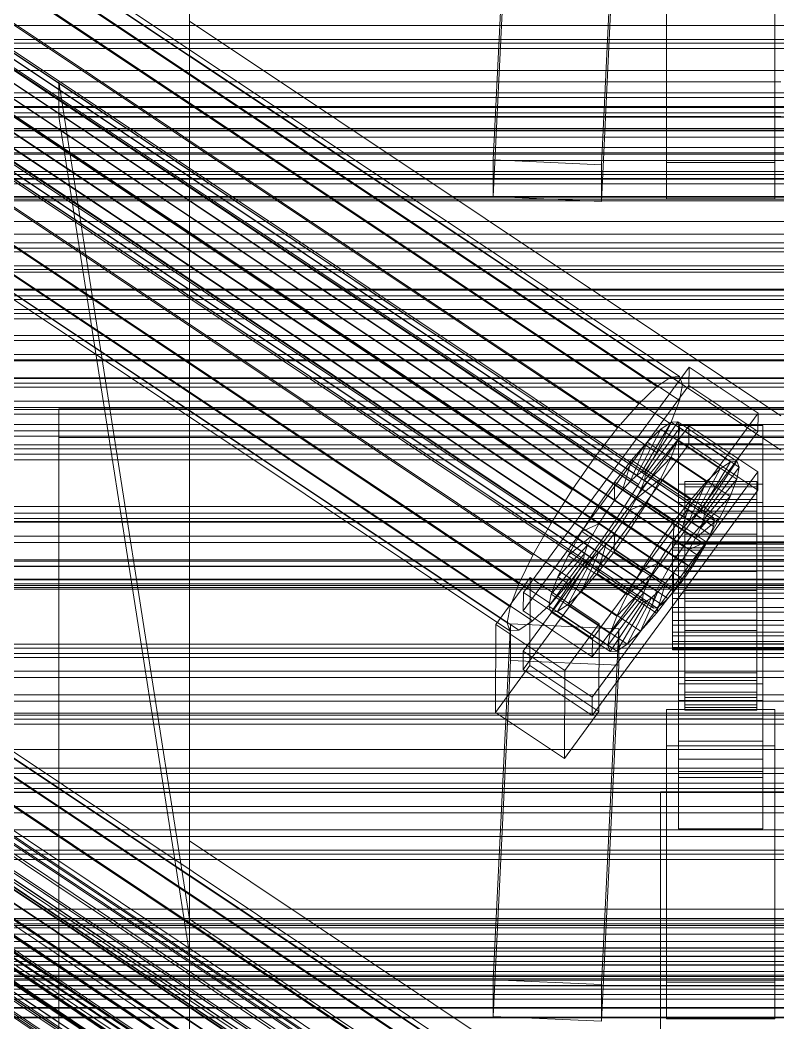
# Model space of a CAD drawing. Header units: millimetres. Extents: x -1970 to 59977, y -65068 to 6837.
# Drawn here: x -256.4 to -130.5, y -32783.3 to -32616.7 of the extents above; entities that cross this region are included whole.
import ezdxf

# ---------------------------------------------------------------- set-up
doc = ezdxf.new("R2010")
doc.units = ezdxf.units.MM
for name, color, linetype, lineweight in [('frontal_C01', 7, 'Continuous', 0), ('frontal_C01-mix', 7, 'Continuous', 0), ('frontal_C02', 7, 'Continuous', 0), ('frontal_C03', 7, 'Continuous', 0), ('frontal_C03-dry', 7, 'Continuous', 0), ('frontal_tolva', 7, 'Continuous', 0)]:
    doc.layers.add(name, color=color, linetype=linetype, lineweight=lineweight)

msp = doc.modelspace()

# ---------------------------------------------------------------- linework, layer by layer
at = {"layer": 'frontal_C01'}
for p, q in [((-228.298, -32480.607), (-228.298, -32616.845)), ((-228.298, -32622.564), (-228.298, -32486.326)), ((-332.629, -32553.036), (-148.32, -32676.035)), ((-331.181, -32552.922), (-146.872, -32675.92)), ((-334.938, -32554.584), (-150.629, -32677.582)), ((-330.692, -32554.247), (-146.383, -32677.246)), ((-356.348, -32557.32), (-142.549, -32699.998)), ((-355.53, -32556.772), (-141.731, -32699.45)), ((-355.017, -32556.731), (-141.218, -32699.409)), ((-354.844, -32557.201), (-141.045, -32699.879)), ((-337.95, -32557.459), (-153.641, -32680.457)), ((-331.197, -32556.924), (-146.887, -32679.922)), ((-358.659, -32559.758), (-144.861, -32702.436)), ((-357.415, -32558.339), (-143.617, -32701.017)), ((-355.541, -32559.511), (-141.742, -32702.189)), ((-355.022, -32558.149), (-141.224, -32700.827)), ((-356.363, -32561.194), (-142.565, -32703.872)), ((-332.659, -32560.768), (-148.35, -32683.766)), ((-146.196, -32704.16), (-359.995, -32561.482)), ((-357.434, -32563.084), (-143.635, -32705.761)), ((-341.461, -32561.465), (-157.152, -32684.464)), ((-361.332, -32563.393), (-147.533, -32706.07)), ((-362.578, -32565.359), (-148.779, -32708.037)), ((-358.68, -32565.05), (-144.881, -32707.728)), ((-160.922, -32689.328), (-345.231, -32566.33)), ((-334.981, -32565.518), (-150.672, -32688.516)), ((-363.648, -32567.249), (-149.85, -32709.927)), ((-360.017, -32566.961), (-146.218, -32709.639)), ((-364.471, -32568.932), (-150.672, -32711.61)), ((-361.352, -32568.685), (-147.554, -32711.362)), ((-365.168, -32571.242), (-151.369, -32713.92)), ((-364.989, -32570.294), (-151.191, -32712.972)), ((-363.664, -32571.123), (-149.865, -32713.801)), ((-362.596, -32570.104), (-148.798, -32712.782)), ((-338.003, -32570.85), (-153.694, -32693.848)), ((-364.995, -32571.712), (-151.196, -32714.39)), ((-364.482, -32571.671), (-150.683, -32714.349)), ((-349.002, -32571.722), (-164.693, -32694.72)), ((-341.52, -32576.401), (-157.211, -32699.399)), ((-352.519, -32577.273), (-168.21, -32700.271)), ((-177.811, -32639.932), (-174.943, -32580.79)), ((-355.541, -32582.605), (-171.232, -32705.603)), ((-345.291, -32581.793), (-160.982, -32704.791)), ((-156.962, -32581.581), (-159.83, -32640.723)), ((-357.863, -32587.355), (-173.554, -32710.353)), ((-349.061, -32586.657), (-164.752, -32709.655)), ((-177.811, -32646.02), (-174.943, -32586.878)), ((-159.83, -32646.811), (-156.962, -32587.67)), ((-359.326, -32591.199), (-175.016, -32714.197)), ((-352.572, -32590.664), (-168.263, -32713.662)), ((-359.83, -32593.875), (-175.521, -32716.873)), ((-355.584, -32593.539), (-171.275, -32716.537)), ((-359.341, -32595.201), (-175.032, -32718.199)), ((-357.893, -32595.086), (-173.584, -32718.084)), ((-149, -32640.326), (-149, -32594.984)), ((-131, -32594.984), (-131, -32640.326)), ((-149, -32646.413), (-149, -32601.072)), ((-131, -32646.413), (-131, -32601.072)), ((-130, -32682.444), (-228.298, -32616.845)), ((-228.298, -32616.845), (-228.298, -32753.083)), ((-228.298, -32616.845), (-228.298, -32622.564)), ((-228.298, -32758.802), (-228.298, -32622.564)), ((-228.298, -32622.564), (-130, -32688.163)), ((300, -32631.039), (-300, -32631.039)), ((-425, -32634.686), (425, -32634.686)), ((-159.83, -32640.723), (-177.811, -32639.932)), ((-177.811, -32639.932), (-177.811, -32646.02)), ((-159.83, -32646.811), (-159.83, -32640.723)), ((-131, -32640.326), (-149, -32640.326)), ((-149, -32640.326), (-149, -32646.413)), ((-131, -32646.413), (-131, -32640.326)), ((300, -32643.122), (-300, -32643.122)), ((425, -32646.116), (-425, -32646.116)), ((-177.811, -32646.02), (-159.83, -32646.811)), ((-149, -32646.413), (-131, -32646.413)), ((425, -32650.148), (-425, -32650.148)), ((300, -32661.381), (-300, -32661.381)), ((-425, -32661.579), (425, -32661.579)), ((300, -32669.925), (-300, -32669.925)), ((-172.809, -32711.809), (-145.277, -32674.366)), ((-145.289, -32677.41), (-145.277, -32674.366)), ((-145.277, -32674.366), (-133.809, -32682.019)), ((-150.629, -32677.582), (-148.32, -32676.035)), ((-148.32, -32676.035), (-146.872, -32675.92)), ((-146.872, -32675.92), (-146.383, -32677.246)), ((-145.289, -32677.41), (-172.821, -32714.853)), ((-153.641, -32680.457), (-150.629, -32677.582)), ((-146.383, -32677.246), (-146.887, -32679.922)), ((-133.821, -32685.063), (-145.289, -32677.41)), ((300, -32681.404), (-300, -32681.404)), ((250, -32681.31), (-250, -32681.31)), ((-250, -32681.31), (-250, -35586.788)), ((-250, -32681.31), (-250, -32686.07)), ((-157.152, -32684.464), (-153.641, -32680.457)), ((-146.887, -32679.922), (-148.35, -32683.766)), ((-133.809, -32682.019), (-161.341, -32719.463)), ((-133.809, -32682.019), (-133.821, -32685.063)), ((-172.847, -32721.55), (-145.315, -32684.106)), ((-160.922, -32689.328), (-157.152, -32684.464)), ((-154.017, -32692.345), (-149.953, -32684.676)), ((-153.199, -32691.796), (-148.226, -32683.519)), ((-152.686, -32691.756), (-147.143, -32683.433)), ((-152.513, -32692.225), (-146.777, -32684.425)), ((-149.953, -32684.676), (-152.207, -32686.827)), ((-148.35, -32683.766), (-150.672, -32688.516)), ((-148.226, -32683.519), (-149.953, -32684.676)), ((-149.953, -32684.676), (-140.123, -32691.236)), ((-147.143, -32683.433), (-148.226, -32683.519)), ((-148.226, -32683.519), (-138.396, -32690.079)), ((-147.155, -32686.426), (-146.777, -32684.425)), ((-147.143, -32683.433), (-137.313, -32689.993)), ((-146.777, -32684.425), (-147.143, -32683.433)), ((-147, -32687.101), (-147, -32684.057)), ((-147, -32684.057), (-133, -32684.057)), ((-147, -32729.779), (-147, -32684.057)), ((-146.777, -32684.425), (-136.948, -32690.985)), ((-145.327, -32687.15), (-145.315, -32684.106)), ((-145.315, -32684.106), (-133.847, -32691.759)), ((-133, -32684.057), (-133, -32687.101)), ((-133, -32684.057), (-133, -32729.779)), ((300, -32685.826), (-300, -32685.826)), ((-250, -35591.549), (-250, -32686.07)), ((-250, -32686.07), (250, -32686.07)), ((-161.353, -32722.506), (-133.821, -32685.063)), ((-152.692, -32693.174), (-147.155, -32686.426)), ((-148.249, -32689.302), (-147.155, -32686.426)), ((-147.155, -32686.426), (-137.325, -32692.986)), ((-145.327, -32687.15), (-172.859, -32724.593)), ((-155.085, -32693.363), (-152.207, -32686.827)), ((-152.207, -32686.827), (-154.833, -32689.824)), ((-152.207, -32686.827), (-142.377, -32693.387)), ((-133, -32687.101), (-147, -32687.101)), ((-147, -32687.101), (-147, -32732.823)), ((-133.859, -32694.803), (-145.327, -32687.15)), ((-133, -32732.823), (-133, -32687.101)), ((-332.629, -32689.275), (-148.32, -32812.273)), ((-331.181, -32689.16), (-146.872, -32812.158)), ((300, -32689.741), (-300, -32689.741)), ((-164.693, -32694.72), (-160.922, -32689.328)), ((-150.672, -32688.516), (-153.694, -32693.848)), ((-153.21, -32694.536), (-148.249, -32689.302)), ((-149.985, -32692.855), (-148.249, -32689.302)), ((-148.249, -32689.302), (-138.419, -32695.862)), ((-334.938, -32690.822), (-150.629, -32813.82)), ((-330.692, -32690.486), (-146.383, -32813.484)), ((-154.833, -32689.824), (-157.653, -32693.463)), ((-156.329, -32694.783), (-154.833, -32689.824)), ((-154.833, -32689.824), (-145.003, -32696.384)), ((-140.123, -32691.236), (-144.188, -32698.905)), ((-138.396, -32690.079), (-143.369, -32698.356)), ((-137.313, -32689.993), (-142.856, -32698.316)), ((-136.948, -32690.985), (-142.683, -32698.785)), ((-142.377, -32693.387), (-140.123, -32691.236)), ((-140.123, -32691.236), (-138.396, -32690.079)), ((-138.396, -32690.079), (-137.313, -32689.993)), ((-136.948, -32690.985), (-137.325, -32692.986)), ((-137.313, -32689.993), (-136.948, -32690.985)), ((-355.53, -32693.01), (-141.731, -32835.688)), ((-355.017, -32692.969), (-141.218, -32835.647)), ((-133.847, -32691.759), (-161.379, -32729.203)), ((-155.085, -32693.363), (-154.017, -32692.345)), ((-154.033, -32696.219), (-149.985, -32692.855)), ((-154.017, -32692.345), (-153.199, -32691.796)), ((-144.188, -32698.905), (-154.017, -32692.345)), ((-153.199, -32691.796), (-152.686, -32691.756)), ((-143.369, -32698.356), (-153.199, -32691.796)), ((-152.513, -32692.225), (-152.692, -32693.174)), ((-142.856, -32698.316), (-152.686, -32691.756)), ((-152.686, -32691.756), (-152.513, -32692.225)), ((-142.683, -32698.785), (-152.513, -32692.225)), ((-152.246, -32696.844), (-149.985, -32692.855)), ((-149.985, -32692.855), (-140.156, -32699.415)), ((-137.325, -32692.986), (-142.862, -32699.734)), ((-137.325, -32692.986), (-138.419, -32695.862)), ((-133.847, -32691.759), (-133.859, -32694.803)), ((-357.415, -32694.577), (-143.617, -32837.255)), ((-356.348, -32693.558), (-142.549, -32836.236)), ((-355.022, -32694.387), (-141.224, -32837.065)), ((-354.844, -32693.439), (-141.045, -32836.117)), ((-337.95, -32693.697), (-153.641, -32816.695)), ((-331.197, -32693.162), (-146.887, -32816.16)), ((-168.21, -32700.271), (-164.693, -32694.72)), ((-157.653, -32693.463), (-160.474, -32697.496)), ((-157.653, -32693.463), (-157.665, -32696.507)), ((-147.823, -32700.023), (-157.653, -32693.463)), ((-153.694, -32693.848), (-157.211, -32699.399)), ((-156.329, -32694.783), (-155.085, -32693.363)), ((-145.255, -32699.923), (-155.085, -32693.363)), ((-153.21, -32694.536), (-154.033, -32696.219)), ((-152.692, -32693.174), (-153.21, -32694.536)), ((-143.38, -32701.096), (-153.21, -32694.536)), ((-142.862, -32699.734), (-152.692, -32693.174)), ((-147, -32696.841), (-147, -32693.797)), ((-147, -32693.797), (-133, -32693.797)), ((-147, -32739.519), (-147, -32693.797)), ((-146, -32703.368), (-146, -32693.379)), ((-146, -32693.379), (-146, -32693.792)), ((-146, -32693.379), (-134, -32693.379)), ((-146, -32694.259), (-146, -32693.379)), ((-146, -32703.563), (-146, -32693.792)), ((-146, -32693.792), (-146, -32695.471)), ((-146, -32693.792), (-134, -32693.792)), ((-146, -32703.785), (-146, -32694.259)), ((-146, -32694.259), (-134, -32694.259)), ((-146, -32696.372), (-146, -32694.259)), ((-142.377, -32693.387), (-145.255, -32699.923)), ((-145.003, -32696.384), (-142.377, -32693.387)), ((-134, -32693.792), (-134, -32693.379)), ((-134, -32693.379), (-134, -32703.368)), ((-134, -32693.379), (-134, -32694.259)), ((-134, -32695.471), (-134, -32693.792)), ((-134, -32693.792), (-134, -32703.563)), ((-134, -32694.259), (-134, -32703.785)), ((-134, -32694.259), (-134, -32696.372)), ((-133, -32693.797), (-133, -32696.841)), ((-133, -32693.797), (-133, -32739.519)), ((-358.659, -32695.996), (-144.861, -32838.674)), ((-355.541, -32695.749), (-141.742, -32838.427)), ((-161.391, -32732.246), (-133.859, -32694.803)), ((-157.665, -32696.507), (-156.329, -32694.783)), ((-146.499, -32701.343), (-156.329, -32694.783)), ((-154.033, -32696.219), (-155.103, -32698.108)), ((-144.203, -32702.779), (-154.033, -32696.219)), ((-147.823, -32700.023), (-145.003, -32696.384)), ((-145.003, -32696.384), (-146.499, -32701.343)), ((-146, -32704.358), (-146, -32695.471)), ((-146, -32695.471), (-146, -32698.3)), ((-146, -32695.471), (-134, -32695.471)), ((-146, -32704.786), (-146, -32696.372)), ((-146, -32696.372), (-134, -32696.372)), ((-146, -32699.575), (-146, -32696.372)), ((-138.419, -32695.862), (-143.38, -32701.096)), ((-138.419, -32695.862), (-140.156, -32699.415)), ((-134, -32698.3), (-134, -32695.471)), ((-134, -32695.471), (-134, -32704.358)), ((-134, -32696.372), (-134, -32704.786)), ((-134, -32696.372), (-134, -32699.575)), ((-146.196, -32840.398), (-359.995, -32697.72)), ((-356.363, -32697.432), (-142.565, -32840.11)), ((-341.461, -32697.704), (-157.152, -32820.702)), ((-332.659, -32697.006), (-148.35, -32820.004)), ((-160.474, -32697.496), (-163.105, -32701.648)), ((-159.001, -32698.417), (-160.474, -32697.496)), ((-160.474, -32697.496), (-150.644, -32704.056)), ((-159.001, -32698.417), (-157.665, -32696.507)), ((-157.665, -32696.507), (-147.835, -32703.067)), ((-155.103, -32698.108), (-152.246, -32696.844)), ((-154.877, -32700.996), (-152.246, -32696.844)), ((-152.246, -32696.844), (-142.416, -32703.404)), ((-133, -32696.841), (-147, -32696.841)), ((-147, -32696.841), (-147, -32742.563)), ((-133, -32742.563), (-133, -32696.841)), ((-361.332, -32699.631), (-147.533, -32842.308)), ((-357.434, -32699.322), (-143.635, -32841.999)), ((-157.211, -32699.399), (-160.982, -32704.791)), ((-160.247, -32700.384), (-159.001, -32698.417)), ((-149.171, -32704.977), (-159.001, -32698.417)), ((-155.103, -32698.108), (-156.35, -32700.075)), ((-145.274, -32704.668), (-155.103, -32698.108)), ((-146, -32705.699), (-146, -32698.3)), ((-146, -32698.3), (-146, -32702.087)), ((-146, -32698.3), (-134, -32698.3)), ((-146, -32706.303), (-146, -32699.575)), ((-146, -32699.575), (-134, -32699.575)), ((-146, -32703.649), (-146, -32699.575)), ((-144.188, -32698.905), (-145.255, -32699.923)), ((-140.156, -32699.415), (-144.203, -32702.779)), ((-143.369, -32698.356), (-144.188, -32698.905)), ((-143.38, -32701.096), (-142.862, -32699.734)), ((-142.856, -32698.316), (-143.369, -32698.356)), ((-142.862, -32699.734), (-142.683, -32698.785)), ((-142.683, -32698.785), (-142.856, -32698.316)), ((-142.549, -32699.998), (-141.731, -32699.45)), ((-140.156, -32699.415), (-142.416, -32703.404)), ((-141.731, -32699.45), (-141.218, -32699.409)), ((-141.218, -32699.409), (-141.045, -32699.879)), ((-134, -32702.087), (-134, -32698.3)), ((-134, -32698.3), (-134, -32705.699)), ((-134, -32699.575), (-134, -32706.303)), ((-134, -32699.575), (-134, -32703.649)), ((-358.68, -32701.289), (-144.881, -32843.966)), ((-171.232, -32705.603), (-168.21, -32700.271)), ((-160.247, -32700.384), (-163.105, -32701.648)), ((-161.318, -32702.273), (-160.247, -32700.384)), ((-150.417, -32706.944), (-160.247, -32700.384)), ((-157.698, -32705.029), (-154.877, -32700.996)), ((-156.35, -32700.075), (-157.686, -32701.986)), ((-156.35, -32700.075), (-154.877, -32700.996)), ((-146.52, -32706.635), (-156.35, -32700.075)), ((-154.877, -32700.996), (-145.047, -32707.556)), ((-150.644, -32704.056), (-147.823, -32700.023)), ((-147.835, -32703.067), (-147.823, -32700.023)), ((-146.499, -32701.343), (-147.835, -32703.067)), ((-145.255, -32699.923), (-146.499, -32701.343)), ((-144.861, -32702.436), (-143.617, -32701.017)), ((-144.203, -32702.779), (-143.38, -32701.096)), ((-143.617, -32701.017), (-142.549, -32699.998)), ((-141.224, -32700.827), (-141.742, -32702.189)), ((-141.045, -32699.879), (-141.224, -32700.827)), ((-362.578, -32701.598), (-148.779, -32844.275)), ((-160.922, -32825.566), (-345.231, -32702.568)), ((-334.981, -32701.756), (-150.672, -32824.754)), ((-163.105, -32701.648), (-165.365, -32705.637)), ((-161.318, -32702.273), (-165.365, -32705.637)), ((-163.105, -32701.648), (-153.275, -32708.208)), ((-162.14, -32703.957), (-161.318, -32702.273)), ((-151.488, -32708.833), (-161.318, -32702.273)), ((-157.686, -32701.986), (-159.022, -32703.709)), ((-157.686, -32701.986), (-157.698, -32705.029)), ((-147.856, -32708.545), (-157.686, -32701.986)), ((-147.835, -32703.067), (-149.171, -32704.977)), ((-146.196, -32704.16), (-144.861, -32702.436)), ((-146, -32707.493), (-146, -32702.087)), ((-146, -32702.087), (-146, -32706.574)), ((-146, -32702.087), (-134, -32702.087)), ((-145.274, -32704.668), (-144.203, -32702.779)), ((-141.742, -32702.189), (-142.565, -32703.872)), ((-134, -32706.574), (-134, -32702.087)), ((-134, -32702.087), (-134, -32707.493)), ((-363.648, -32703.487), (-149.85, -32846.165)), ((-360.017, -32703.199), (-146.218, -32845.877)), ((-162.14, -32703.957), (-167.102, -32709.19)), ((-162.659, -32705.319), (-162.14, -32703.957)), ((-152.311, -32710.516), (-162.14, -32703.957)), ((-159.022, -32703.709), (-160.518, -32708.668)), ((-159.022, -32703.709), (-160.266, -32705.129)), ((-149.192, -32710.269), (-159.022, -32703.709)), ((-153.275, -32708.208), (-150.644, -32704.056)), ((-150.644, -32704.056), (-149.171, -32704.977)), ((-148, -32703.785), (-148, -32703.368)), ((-148, -32703.368), (-148, -32703.563)), ((-148, -32703.368), (148, -32703.368)), ((-148, -32703.563), (-148, -32704.358)), ((-148, -32703.563), (148, -32703.563)), ((-148, -32704.786), (-148, -32703.785)), ((-148, -32703.785), (148, -32703.785)), ((-148, -32704.358), (-148, -32705.699)), ((-148, -32704.358), (148, -32704.358)), ((-147.533, -32706.07), (-146.196, -32704.16)), ((-146.52, -32706.635), (-145.274, -32704.668)), ((-146, -32703.563), (-146, -32703.368)), ((-134, -32703.368), (-146, -32703.368)), ((-146, -32703.368), (-146, -32703.785)), ((-146, -32704.358), (-146, -32703.563)), ((-134, -32703.563), (-146, -32703.563)), ((-146, -32708.233), (-146, -32703.649)), ((-146, -32703.649), (-134, -32703.649)), ((-146, -32708.317), (-146, -32703.649)), ((-134, -32703.785), (-146, -32703.785)), ((-146, -32703.785), (-146, -32704.786)), ((-146, -32705.699), (-146, -32704.358)), ((-134, -32704.358), (-146, -32704.358)), ((-142.416, -32703.404), (-145.274, -32704.668)), ((-142.416, -32703.404), (-145.047, -32707.556)), ((-142.565, -32703.872), (-143.635, -32705.761)), ((-134, -32703.368), (-134, -32703.563)), ((-134, -32703.785), (-134, -32703.368)), ((-134, -32703.563), (-134, -32704.358)), ((-134, -32703.649), (-134, -32708.233)), ((-134, -32703.649), (-134, -32708.317)), ((-134, -32704.786), (-134, -32703.785)), ((-134, -32704.358), (-134, -32705.699)), ((-364.471, -32705.17), (-150.672, -32847.848)), ((-362.596, -32706.342), (-148.798, -32849.02)), ((-361.352, -32704.923), (-147.554, -32847.601)), ((-173.554, -32710.353), (-171.232, -32705.603)), ((-162.837, -32706.267), (-168.573, -32714.068)), ((-162.659, -32705.319), (-168.196, -32712.066)), ((-165.365, -32705.637), (-167.102, -32709.19)), ((-161.333, -32706.148), (-165.397, -32713.816)), ((-165.365, -32705.637), (-155.535, -32712.197)), ((-160.982, -32704.791), (-164.752, -32709.655)), ((-160.266, -32705.129), (-163.144, -32711.665)), ((-162.837, -32706.267), (-162.659, -32705.319)), ((-162.664, -32706.737), (-162.837, -32706.267)), ((-153.008, -32712.827), (-162.837, -32706.267)), ((-152.829, -32711.878), (-162.659, -32705.319)), ((-161.333, -32706.148), (-162.151, -32706.696)), ((-160.266, -32705.129), (-161.333, -32706.148)), ((-151.503, -32712.707), (-161.333, -32706.148)), ((-160.518, -32708.668), (-157.698, -32705.029)), ((-150.436, -32711.689), (-160.266, -32705.129)), ((-157.698, -32705.029), (-147.868, -32711.589)), ((-149.171, -32704.977), (-150.417, -32706.944)), ((-148.779, -32708.037), (-147.533, -32706.07)), ((-148, -32706.303), (-148, -32704.786)), ((-148, -32704.786), (148, -32704.786)), ((-148, -32705.699), (-148, -32707.493)), ((-148, -32705.699), (148, -32705.699)), ((-148, -32708.233), (-148, -32706.303)), ((-148, -32706.303), (148, -32706.303)), ((-134, -32704.786), (-146, -32704.786)), ((-146, -32704.786), (-146, -32706.303)), ((-146, -32707.493), (-146, -32705.699)), ((-134, -32705.699), (-146, -32705.699)), ((-134, -32706.303), (-146, -32706.303)), ((-146, -32706.303), (-146, -32708.233)), ((-143.635, -32705.761), (-144.881, -32707.728)), ((-134, -32706.303), (-134, -32704.786)), ((-134, -32705.699), (-134, -32707.493)), ((-134, -32708.233), (-134, -32706.303)), ((-365.168, -32707.48), (-151.369, -32850.158)), ((-364.995, -32707.95), (-151.196, -32850.628)), ((-364.989, -32706.532), (-151.191, -32849.21)), ((-364.482, -32707.909), (-150.683, -32850.587)), ((-363.664, -32707.361), (-149.865, -32850.039)), ((-349.002, -32707.96), (-164.693, -32830.958)), ((-338.003, -32707.088), (-153.694, -32830.086)), ((-162.664, -32706.737), (-168.208, -32715.059)), ((-162.151, -32706.696), (-167.125, -32714.973)), ((-162.151, -32706.696), (-162.664, -32706.737)), ((-152.835, -32713.296), (-162.664, -32706.737)), ((-152.321, -32713.256), (-162.151, -32706.696)), ((-153.275, -32708.208), (-150.417, -32706.944)), ((-150.417, -32706.944), (-151.488, -32708.833)), ((-149.85, -32709.927), (-148.779, -32708.037)), ((-148, -32707.493), (-148, -32709.618)), ((-148, -32707.493), (148, -32707.493)), ((-145.047, -32707.556), (-147.868, -32711.589)), ((-147.856, -32708.545), (-146.52, -32706.635)), ((-145.047, -32707.556), (-146.52, -32706.635)), ((-144.881, -32707.728), (-146.218, -32709.639)), ((-146, -32706.574), (-146, -32709.618)), ((-134, -32706.574), (-146, -32706.574)), ((-146, -32706.574), (-146, -32711.456)), ((-146, -32709.618), (-146, -32707.493)), ((-134, -32707.493), (-146, -32707.493)), ((-134, -32709.618), (-134, -32706.574)), ((-134, -32711.456), (-134, -32706.574)), ((-134, -32707.493), (-134, -32709.618)), ((-177.394, -32717.137), (-171.658, -32709.336)), ((-171.715, -32723.946), (-171.658, -32709.336)), ((-171.658, -32709.336), (-160.19, -32716.989)), ((-164.752, -32709.655), (-168.263, -32713.662)), ((-167.102, -32709.19), (-168.196, -32712.066)), ((-167.102, -32709.19), (-157.272, -32715.75)), ((-163.144, -32711.665), (-160.518, -32708.668)), ((-160.518, -32708.668), (-150.688, -32715.228)), ((-155.535, -32712.197), (-153.275, -32708.208)), ((-155.535, -32712.197), (-151.488, -32708.833)), ((-151.488, -32708.833), (-152.311, -32710.516)), ((-149.192, -32710.269), (-147.856, -32708.545)), ((-148, -32710.443), (-148, -32708.233)), ((-148, -32708.233), (148, -32708.233)), ((-148, -32709.618), (-148, -32711.93)), ((148, -32709.618), (-148, -32709.618)), ((-147.868, -32711.589), (-147.856, -32708.545)), ((-146.218, -32709.639), (-147.554, -32711.362)), ((-134, -32708.233), (-146, -32708.233)), ((-146, -32708.233), (-146, -32710.443)), ((-146, -32710.443), (-146, -32708.317)), ((-146, -32708.317), (-134, -32708.317)), ((-146, -32713.259), (-146, -32708.317)), ((-146, -32709.618), (-134, -32709.618)), ((-146, -32711.93), (-146, -32709.618)), ((-134, -32710.443), (-134, -32708.233)), ((-134, -32708.317), (-134, -32710.443)), ((-134, -32708.317), (-134, -32713.259)), ((-134, -32709.618), (-134, -32711.93)), ((-175.016, -32714.197), (-173.554, -32710.353)), ((-157.272, -32715.75), (-152.311, -32710.516)), ((-152.311, -32710.516), (-152.829, -32711.878)), ((-150.688, -32715.228), (-149.192, -32710.269)), ((-150.672, -32711.61), (-149.85, -32709.927)), ((-150.436, -32711.689), (-149.192, -32710.269)), ((-147.554, -32711.362), (-148.798, -32712.782)), ((-148, -32712.785), (-148, -32710.443)), ((-148, -32710.443), (148, -32710.443)), ((-134, -32710.443), (-146, -32710.443)), ((-146, -32710.443), (-146, -32712.785)), ((-134, -32712.785), (-134, -32710.443)), ((-341.52, -32712.639), (-157.211, -32835.637)), ((-172.809, -32711.809), (-172.821, -32714.853)), ((-161.341, -32719.463), (-172.809, -32711.809)), ((-168.196, -32712.066), (-168.573, -32714.068)), ((-168.196, -32712.066), (-158.366, -32718.626)), ((-165.397, -32713.816), (-163.144, -32711.665)), ((-163.144, -32711.665), (-153.314, -32718.225)), ((-158.743, -32720.627), (-153.008, -32712.827)), ((-158.366, -32718.626), (-152.829, -32711.878)), ((-157.272, -32715.75), (-155.535, -32712.197)), ((-155.567, -32720.376), (-151.503, -32712.707)), ((-153.314, -32718.225), (-150.436, -32711.689)), ((-152.829, -32711.878), (-153.008, -32712.827)), ((-153.008, -32712.827), (-152.835, -32713.296)), ((-152.321, -32713.256), (-151.503, -32712.707)), ((-151.503, -32712.707), (-150.436, -32711.689)), ((-151.369, -32713.92), (-151.191, -32712.972)), ((-151.191, -32712.972), (-150.672, -32711.61)), ((-147.868, -32711.589), (-150.688, -32715.228)), ((-148.798, -32712.782), (-149.865, -32713.801)), ((-148, -32711.93), (-148, -32714.272)), ((-148, -32711.93), (148, -32711.93)), ((-148, -32715.097), (-148, -32712.785)), ((-148, -32712.785), (148, -32712.785)), ((-146, -32711.93), (-146, -32711.456)), ((-146, -32711.456), (-146, -32716.398)), ((-146, -32711.456), (-134, -32711.456)), ((-146, -32714.272), (-146, -32711.93)), ((-134, -32711.93), (-146, -32711.93)), ((-146, -32712.785), (-146, -32713.259)), ((-134, -32712.785), (-146, -32712.785)), ((-146, -32712.785), (-146, -32715.097)), ((-134, -32716.398), (-134, -32711.456)), ((-134, -32711.456), (-134, -32711.93)), ((-134, -32711.93), (-134, -32714.272)), ((-134, -32713.259), (-134, -32712.785)), ((-134, -32715.097), (-134, -32712.785)), ((-352.519, -32713.511), (-168.21, -32836.509)), ((-175.521, -32716.873), (-175.016, -32714.197)), ((-168.263, -32713.662), (-171.275, -32716.537)), ((-168.573, -32714.068), (-168.208, -32715.059)), ((-168.573, -32714.068), (-158.743, -32720.627)), ((-167.125, -32714.973), (-165.397, -32713.816)), ((-165.397, -32713.816), (-155.567, -32720.376)), ((-158.378, -32721.619), (-152.835, -32713.296)), ((-157.295, -32721.533), (-152.321, -32713.256)), ((-152.835, -32713.296), (-152.321, -32713.256)), ((-151.196, -32714.39), (-151.369, -32713.92)), ((-150.683, -32714.349), (-151.196, -32714.39)), ((-149.865, -32713.801), (-150.683, -32714.349)), ((-148, -32714.272), (-148, -32716.482)), ((-148, -32714.272), (148, -32714.272)), ((-146, -32713.259), (-134, -32713.259)), ((-146, -32718.141), (-146, -32713.259)), ((-146, -32716.482), (-146, -32714.272)), ((-146, -32714.272), (-146, -32716.398)), ((-134, -32714.272), (-146, -32714.272)), ((-134, -32713.259), (-134, -32718.141)), ((-134, -32716.398), (-134, -32714.272)), ((-134, -32714.272), (-134, -32716.482)), ((-172.821, -32714.853), (-161.353, -32722.506)), ((-168.208, -32715.059), (-167.125, -32714.973)), ((-168.208, -32715.059), (-158.378, -32721.619)), ((-167.125, -32714.973), (-157.295, -32721.533)), ((-158.366, -32718.626), (-157.272, -32715.75)), ((-150.688, -32715.228), (-153.314, -32718.225)), ((-148, -32717.222), (-148, -32715.097)), ((-148, -32715.097), (148, -32715.097)), ((-146, -32715.097), (-146, -32718.141)), ((-134, -32715.097), (-146, -32715.097)), ((-146, -32715.097), (-146, -32717.222)), ((-146, -32716.398), (-146, -32721.066)), ((-146, -32716.398), (-134, -32716.398)), ((-134, -32718.141), (-134, -32715.097)), ((-134, -32717.222), (-134, -32715.097)), ((-134, -32721.066), (-134, -32716.398)), ((-345.291, -32718.031), (-160.982, -32841.029)), ((-177.811, -32776.17), (-174.943, -32717.028)), ((-177.394, -32717.137), (-177.451, -32731.747)), ((-165.926, -32724.79), (-177.394, -32717.137)), ((-175.032, -32718.199), (-175.521, -32716.873)), ((-173.584, -32718.084), (-175.032, -32718.199)), ((-174.943, -32723.117), (-174.943, -32717.028)), ((-174.943, -32717.028), (-156.962, -32717.819)), ((-171.275, -32716.537), (-173.584, -32718.084)), ((-160.19, -32716.989), (-165.926, -32724.79)), ((-160.19, -32716.989), (-160.247, -32731.599)), ((-156.962, -32717.819), (-159.83, -32776.961)), ((-156.962, -32717.819), (-156.962, -32723.908)), ((-148, -32716.482), (-148, -32718.412)), ((-148, -32716.482), (148, -32716.482)), ((-148, -32719.016), (-148, -32717.222)), ((-148, -32717.222), (148, -32717.222)), ((-146, -32718.412), (-146, -32716.482)), ((-146, -32716.482), (-146, -32721.066)), ((-134, -32716.482), (-146, -32716.482)), ((-146, -32717.222), (-146, -32722.628)), ((-134, -32717.222), (-146, -32717.222)), ((-146, -32717.222), (-146, -32719.016)), ((-134, -32721.066), (-134, -32716.482)), ((-134, -32716.482), (-134, -32718.412)), ((-134, -32722.628), (-134, -32717.222)), ((-134, -32719.016), (-134, -32717.222)), ((-161.353, -32722.506), (-161.341, -32719.463)), ((-158.743, -32720.627), (-158.366, -32718.626)), ((-153.314, -32718.225), (-155.567, -32720.376)), ((-148, -32718.412), (-148, -32719.929)), ((-148, -32718.412), (148, -32718.412)), ((-148, -32720.357), (-148, -32719.016)), ((-148, -32719.016), (148, -32719.016)), ((-146, -32718.141), (-134, -32718.141)), ((-146, -32722.628), (-146, -32718.141)), ((-146, -32719.929), (-146, -32718.412)), ((-146, -32718.412), (-146, -32725.14)), ((-134, -32718.412), (-146, -32718.412)), ((-146, -32719.016), (-146, -32726.415)), ((-134, -32719.016), (-146, -32719.016)), ((-146, -32719.016), (-146, -32720.357)), ((-134, -32718.141), (-134, -32722.628)), ((-134, -32725.14), (-134, -32718.412)), ((-134, -32718.412), (-134, -32719.929)), ((-134, -32726.415), (-134, -32719.016)), ((-134, -32720.357), (-134, -32719.016)), ((-158.378, -32721.619), (-158.743, -32720.627)), ((-155.567, -32720.376), (-157.295, -32721.533)), ((-148, -32719.929), (-148, -32720.93)), ((-148, -32719.929), (148, -32719.929)), ((-148, -32721.152), (-148, -32720.357)), ((-148, -32720.357), (148, -32720.357)), ((-148, -32720.93), (-148, -32721.347)), ((-148, -32720.93), (148, -32720.93)), ((-148, -32721.347), (-148, -32721.152)), ((-148, -32721.152), (148, -32721.152)), ((-148, -32721.347), (148, -32721.347)), ((-146, -32720.93), (-146, -32719.929)), ((-146, -32719.929), (-146, -32728.342)), ((-134, -32719.929), (-146, -32719.929)), ((-146, -32720.357), (-146, -32729.244)), ((-134, -32720.357), (-146, -32720.357)), ((-146, -32720.357), (-146, -32721.152)), ((-146, -32721.347), (-146, -32720.93)), ((-146, -32720.93), (-146, -32730.456)), ((-134, -32720.93), (-146, -32720.93)), ((-146, -32721.066), (-146, -32725.14)), ((-146, -32721.066), (-134, -32721.066)), ((-146, -32721.152), (-146, -32730.923)), ((-134, -32721.152), (-146, -32721.152)), ((-146, -32721.152), (-146, -32721.347)), ((-146, -32721.347), (-146, -32731.336)), ((-134, -32721.347), (-146, -32721.347)), ((-134, -32728.342), (-134, -32719.929)), ((-134, -32719.929), (-134, -32720.93)), ((-134, -32729.244), (-134, -32720.357)), ((-134, -32721.152), (-134, -32720.357)), ((-134, -32730.456), (-134, -32720.93)), ((-134, -32720.93), (-134, -32721.347)), ((-134, -32725.14), (-134, -32721.066)), ((-134, -32730.923), (-134, -32721.152)), ((-134, -32721.347), (-134, -32721.152)), ((-134, -32731.336), (-134, -32721.347)), ((-172.847, -32721.55), (-172.859, -32724.593)), ((-161.379, -32729.203), (-172.847, -32721.55)), ((-157.295, -32721.533), (-158.378, -32721.619)), ((-146, -32722.628), (-134, -32722.628)), ((-146, -32726.415), (-146, -32722.628)), ((-134, -32722.628), (-134, -32726.415)), ((-177.811, -32782.258), (-174.943, -32723.117)), ((-171.715, -32723.946), (-177.451, -32731.747)), ((-156.962, -32723.908), (-174.943, -32723.117)), ((-172.859, -32724.593), (-161.391, -32732.246)), ((-160.247, -32731.599), (-171.715, -32723.946)), ((-159.83, -32783.049), (-156.962, -32723.908)), ((-165.983, -32739.4), (-165.926, -32724.79)), ((-146, -32725.14), (-146, -32728.342)), ((-146, -32725.14), (-134, -32725.14)), ((-146, -32726.415), (-134, -32726.415)), ((-146, -32729.244), (-146, -32726.415)), ((-134, -32728.342), (-134, -32725.14)), ((-134, -32726.415), (-134, -32729.244)), ((-147, -32741.571), (-147, -32726.961)), ((-147, -32726.961), (-133, -32726.961)), ((-147, -32736.487), (-147, -32726.961)), ((-133, -32726.961), (-133, -32741.571)), ((-133, -32726.961), (-133, -32736.487)), ((-161.391, -32732.246), (-161.379, -32729.203)), ((-146, -32728.342), (-146, -32730.456)), ((-146, -32728.342), (-134, -32728.342)), ((-146, -32729.244), (-134, -32729.244)), ((-146, -32730.923), (-146, -32729.244)), ((-134, -32730.456), (-134, -32728.342)), ((-134, -32729.244), (-134, -32730.923)), ((-149, -32737.31), (-149, -32731.222)), ((-149, -32731.222), (-131, -32731.222)), ((-149, -32776.564), (-149, -32731.222)), ((-133, -32729.779), (-147, -32729.779)), ((-147, -32729.779), (-147, -32732.823)), ((-146, -32730.456), (-146, -32731.336)), ((-146, -32730.456), (-134, -32730.456)), ((-146, -32730.923), (-134, -32730.923)), ((-146, -32731.336), (-146, -32730.923)), ((-146, -32731.336), (-134, -32731.336)), ((-134, -32731.336), (-134, -32730.456)), ((-134, -32730.923), (-134, -32731.336)), ((-133, -32732.823), (-133, -32729.779)), ((-131, -32731.222), (-131, -32737.31)), ((-131, -32731.222), (-131, -32776.564)), ((-177.451, -32731.747), (-165.983, -32739.4)), ((-165.983, -32739.4), (-160.247, -32731.599)), ((-147, -32732.823), (-133, -32732.823)), ((-131, -32737.31), (-149, -32737.31)), ((-149, -32782.651), (-149, -32737.31)), ((-133, -32736.487), (-147, -32736.487)), ((-147, -32736.487), (-147, -32751.097)), ((-133, -32751.097), (-133, -32736.487)), ((-131, -32782.651), (-131, -32737.31)), ((-133, -32739.519), (-147, -32739.519)), ((-147, -32739.519), (-147, -32742.563)), ((-133, -32742.563), (-133, -32739.519)), ((-133, -32741.571), (-147, -32741.571)), ((-147, -32741.571), (-147, -32751.097)), ((-147, -32742.563), (-133, -32742.563)), ((-133, -32751.097), (-133, -32741.571)), ((-147, -32751.097), (-133, -32751.097)), ((-130, -32818.682), (-228.298, -32753.083)), ((-228.298, -32753.083), (-228.298, -32889.321)), ((-228.298, -32753.083), (-228.298, -32758.802)), ((-228.298, -32895.04), (-228.298, -32758.802)), ((-228.298, -32758.802), (-130, -32824.401)), ((-425, -32770.924), (425, -32770.924)), ((-159.83, -32776.961), (-177.811, -32776.17)), ((-177.811, -32776.17), (-177.811, -32782.258)), ((-159.83, -32783.049), (-159.83, -32776.961)), ((-131, -32776.564), (-149, -32776.564)), ((-149, -32776.564), (-149, -32782.651)), ((-131, -32782.651), (-131, -32776.564)), ((425, -32782.355), (-425, -32782.355)), ((-177.811, -32782.258), (-159.83, -32783.049)), ((-149, -32782.651), (-131, -32782.651))]:
    msp.add_line(p, q, dxfattribs=at)
at = {"layer": 'frontal_C01-mix'}
for q in [(-150, -33000), (150, -32744.944)]:
    msp.add_line((-150, -32744.944), q, dxfattribs=at)
at = {"layer": 'frontal_C02'}
for p, q in [((300, -32625.048), (-300, -32625.048)), ((-130, -32626.968), (-250, -32626.968)), ((-250, -32626.968), (-228.298, -32766.096)), ((-250, -32626.968), (-250, -32632.709)), ((300, -32629.557), (-300, -32629.557)), ((300, -32632.799), (-300, -32632.799)), ((-228.298, -32771.837), (-250, -32632.709)), ((-250, -32632.709), (-130, -32632.709)), ((300, -32646.018), (-300, -32646.018)), ((300, -32652.28), (-300, -32652.28)), ((300, -32673.309), (-300, -32673.309)), ((300, -32682.165), (-300, -32682.165)), ((-332.629, -32702.204), (-148.32, -32825.688)), ((-331.181, -32702.007), (-146.872, -32825.491)), ((-334.938, -32703.827), (-150.629, -32827.311)), ((-330.692, -32703.25), (-146.383, -32826.734)), ((-356.348, -32706.42), (-142.549, -32849.662)), ((-355.53, -32705.845), (-141.731, -32849.086)), ((-355.017, -32705.775), (-141.218, -32849.017)), ((-354.844, -32706.216), (-141.045, -32849.457)), ((-331.197, -32705.849), (-146.887, -32829.333)), ((-357.415, -32707.462), (-143.617, -32850.704)), ((-355.022, -32707.137), (-141.224, -32850.378)), ((-337.95, -32706.768), (-153.641, -32830.252)), ((-358.659, -32708.899), (-144.861, -32852.141)), ((-355.541, -32708.475), (-141.742, -32851.717)), ((-332.659, -32709.627), (-148.35, -32833.111)), ((300, -32709.571), (-300, -32709.571)), ((-146.196, -32853.875), (-359.995, -32710.634)), ((-356.363, -32710.14), (-142.565, -32853.382)), ((-341.461, -32710.824), (-157.152, -32834.308)), ((-361.332, -32712.548), (-147.533, -32855.789)), ((-357.434, -32712.018), (-143.635, -32855.26)), ((-358.68, -32713.981), (-144.881, -32857.222)), ((-334.981, -32714.326), (-150.672, -32837.81)), ((-160.922, -32839.204), (-345.231, -32715.72)), ((-338.003, -32719.626), (-153.694, -32843.11)), ((-349.002, -32721.121), (-164.693, -32844.605)), ((300, -32720.417), (-300, -32720.417)), ((-341.52, -32725.165), (-157.211, -32848.649)), ((-300, -32752.331), (300, -32752.331)), ((300, -32764.429), (-300, -32764.429)), ((-130, -32831.954), (-228.298, -32766.096)), ((-228.298, -32766.096), (-228.298, -32896.881)), ((-228.298, -32766.096), (-228.298, -32771.837)), ((342.5, -32767.115), (-342.5, -32767.115)), ((342.5, -32768.598), (-342.5, -32768.598)), ((342.5, -32771.389), (-342.5, -32771.389)), ((-228.298, -32902.622), (-228.298, -32771.837)), ((-228.298, -32771.837), (-130, -32837.695)), ((342.5, -32775.615), (-342.5, -32775.615)), ((342.5, -32780.772), (-342.5, -32780.772))]:
    msp.add_line(p, q, dxfattribs=at)
at = {"layer": 'frontal_C03'}
for p, q in [((1250, -32617.579), (-1250, -32617.579)), ((1250, -32619.887), (-1250, -32619.887)), ((1250, -32620.54), (-1250, -32620.54)), ((1250, -32621.422), (-1250, -32621.422)), ((1250, -32631.228), (-1250, -32631.228)), ((1250, -32632.109), (-1250, -32632.109)), ((1250, -32632.763), (-1250, -32632.763)), ((-1500, -32635.017), (1500, -32635.017)), ((1250, -32635.07), (-1250, -32635.07)), ((-1250, -32636.128), (1250, -32636.128)), ((1250, -32638.98), (-1250, -32638.98)), ((1250, -32640.037), (-1250, -32640.037)), ((1250, -32642.345), (-1250, -32642.345)), ((1250, -32642.998), (-1250, -32642.998)), ((1250, -32643.879), (-1250, -32643.879)), ((1500, -32646.426), (-1500, -32646.426)), ((1500, -32646.711), (-1500, -32646.711)), ((1250, -32653.686), (-1250, -32653.686)), ((1250, -32654.567), (-1250, -32654.567)), ((1250, -32655.221), (-1250, -32655.221)), ((1250, -32657.528), (-1250, -32657.528)), ((-1500, -32658.119), (1500, -32658.119)), ((-1250, -32658.585), (1250, -32658.585)), ((1250, -32661.437), (-1250, -32661.437)), ((1250, -32662.495), (-1250, -32662.495)), ((1250, -32664.802), (-1250, -32664.802)), ((1250, -32665.456), (-1250, -32665.456)), ((1250, -32666.337), (-1250, -32666.337)), ((1250, -32676.143), (-1250, -32676.143)), ((1250, -32677.025), (-1250, -32677.025)), ((1250, -32677.678), (-1250, -32677.678)), ((1250, -32679.986), (-1250, -32679.986)), ((-1250, -32681.043), (1250, -32681.043)), ((1250, -32683.895), (-1250, -32683.895)), ((1250, -32684.952), (-1250, -32684.952)), ((1250, -32687.26), (-1250, -32687.26)), ((1250, -32687.913), (-1250, -32687.913)), ((1250, -32688.795), (-1250, -32688.795)), ((1250, -32698.601), (-1250, -32698.601)), ((1250, -32699.482), (-1250, -32699.482)), ((1250, -32700.136), (-1250, -32700.136)), ((1250, -32702.443), (-1250, -32702.443)), ((-1250, -32703.501), (1250, -32703.501)), ((1250, -32706.353), (-1250, -32706.353)), ((1250, -32707.41), (-1250, -32707.41)), ((1250, -32709.717), (-1250, -32709.717)), ((1250, -32710.371), (-1250, -32710.371)), ((1250, -32711.252), (-1250, -32711.252)), ((1250, -32721.059), (-1250, -32721.059)), ((1250, -32721.94), (-1250, -32721.94)), ((1250, -32722.593), (-1250, -32722.593)), ((1250, -32724.901), (-1250, -32724.901)), ((-1250, -32725.958), (1250, -32725.958)), ((1250, -32728.81), (-1250, -32728.81)), ((1250, -32729.868), (-1250, -32729.868)), ((1250, -32732.175), (-1250, -32732.175)), ((1250, -32732.828), (-1250, -32732.828)), ((1250, -32733.71), (-1250, -32733.71)), ((1250, -32743.516), (-1250, -32743.516)), ((1250, -32744.398), (-1250, -32744.398)), ((1250, -32745.051), (-1250, -32745.051)), ((1250, -32747.358), (-1250, -32747.358)), ((-1250, -32748.416), (1250, -32748.416)), ((1250, -32751.268), (-1250, -32751.268)), ((1250, -32752.325), (-1250, -32752.325)), ((1250, -32754.633), (-1250, -32754.633)), ((1250, -32755.286), (-1250, -32755.286)), ((1250, -32756.167), (-1250, -32756.167)), ((1250, -32765.974), (-1250, -32765.974)), ((1250, -32766.855), (-1250, -32766.855)), ((1250, -32767.509), (-1250, -32767.509)), ((1250, -32769.816), (-1250, -32769.816)), ((-1250, -32770.873), (1250, -32770.873)), ((-1250, -32772.308), (1250, -32772.308)), ((-1250, -32773.105), (1250, -32773.105)), ((-1250, -32773.69), (1250, -32773.69)), ((1250, -32773.726), (-1250, -32773.726)), ((1250, -32774.783), (-1250, -32774.783)), ((-1250, -32776.028), (1250, -32776.028)), ((1250, -32777.09), (-1250, -32777.09)), ((-1250, -32777.157), (1250, -32777.157)), ((1250, -32777.744), (-1250, -32777.744)), ((1250, -32778.625), (-1250, -32778.625)), ((-1250, -32780.876), (1250, -32780.876)), ((-1250, -32782.473), (1250, -32782.473))]:
    msp.add_line(p, q, dxfattribs=at)
at = {"layer": 'frontal_C03-dry'}
for p, q in [((-1250, -32628.75), (1250, -32628.75)), ((1250, -32634.75), (-1250, -32634.75)), ((1290, -32637.875), (-1290, -32637.875)), ((1250, -32638.75), (-1250, -32638.75)), ((-1290, -32641.875), (1290, -32641.875)), ((-1250, -32663.125), (1250, -32663.125)), ((1250, -32669.125), (-1250, -32669.125)), ((1290, -32672.25), (-1290, -32672.25)), ((1250, -32673.125), (-1250, -32673.125)), ((-1290, -32676.25), (1290, -32676.25)), ((-1250, -32697.5), (1250, -32697.5)), ((1250, -32703.5), (-1250, -32703.5)), ((1290, -32706.625), (-1290, -32706.625)), ((1250, -32707.5), (-1250, -32707.5)), ((-1290, -32710.625), (1290, -32710.625)), ((-1250, -32731.875), (1250, -32731.875)), ((1250, -32737.875), (-1250, -32737.875)), ((1290, -32741), (-1290, -32741)), ((1250, -32741.875), (-1250, -32741.875)), ((-1290, -32745), (1290, -32745)), ((-1250, -32766.25), (1250, -32766.25)), ((1250, -32772.25), (-1250, -32772.25)), ((1290, -32775.375), (-1290, -32775.375)), ((1250, -32776.25), (-1250, -32776.25)), ((-1290, -32779.375), (1290, -32779.375))]:
    msp.add_line(p, q, dxfattribs=at)
at = {"layer": 'frontal_tolva'}
for p, q in [((-1821.5, -32700), (1821.5, -32700)), ((-1725, -32700), (1725, -32700)), ((-1821.5, -32711), (1821.5, -32711))]:
    msp.add_line(p, q, dxfattribs=at)

doc.saveas('drawing.dxf')
